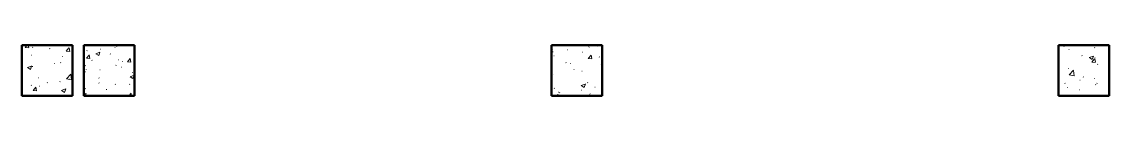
# Model space of a CAD drawing. Header units: millimetres. Extents: x -186019 to 257600, y -73860 to 134785.
# Drawn here: x -104669 to -85369, y 79535 to 80435 of the extents above; entities that cross this region are included whole.
import ezdxf

# ---------------------------------------------------------------- set-up
doc = ezdxf.new("R2010")
doc.units = ezdxf.units.MM
doc.layers.add('S-COLS', color=52, linetype='Continuous', lineweight=13)

# ---------------------------------------------------------------- blocks, each defined once
blk = doc.blocks.new('结构矩形柱 - 结构柱-900 x 900 mm-V42-1F')
at = {"layer": 'S-COLS'}
h = blk.add_hatch(dxfattribs=at)
h.set_pattern_fill('FP_44', color=256, style=0, pattern_type=2)
h.set_pattern_definition([(50, (85819, -79985.2), (728.7365, -63.7558), [76.2, -838.2]), (355, (85819, -79985.2), (-140.9716, 764.2276), [60.96, -670.56]), (100.451, (85879.7, -79990.5), (587.77, 700.4668), [64.76, -712.36]), (46.184, (85819, -79782), (1084.316, -168.171), [114.3, -1257.3]), (96.636, (85909.4, -79796), (949.61, 989.71), [97.14, -1068.54]), (351.184, (85819, -79782), (949.621, 989.701), [91.44, -1005.84]), (21, (85920.6, -79832.8), (606.458, -409.0606), [76.2, -838.2]), (326, (85920.6, -79832.8), (247.2083, 736.753), [60.96, -670.56]), (71.451, (85971.1, -79866.9), (853.6683, 327.6855), [64.76, -712.36]), (37.5, (85819, -79985.2), (12.3547, 338.2201), [6.706, -655.726, 6.706, -674.014, -673.1]), (37.5, (85819, -79985.2), (12.3547, 338.2201), [-1343.152, 6.706, -666.394]), (7.5, (85819, -79985.2), (267.2789, 400.7221), [6.706, -381.406, 6.706, -640.486, -256.54]), (7.5, (85819, -79985.2), (267.2789, 400.7221), [-1035.304, 6.706, -249.834]), (327.5, (85592.42, -79985.2), (542.36333, -22.91534), [6.706, -247.294, 6.706, -1837.334]), (327.5, (85592.42, -79985.2), (542.36333, -22.91534), [-260.706, -785.774, 6.706, -1044.854]), (317.5, (85490.82, -79985.2), (592.517, 101.7071), [6.706, -323.494, 6.706, -519.582, -746.76]), (317.5, (85490.82, -79985.2), (592.517, 101.7071), [-856.488, 6.706, -740.054])])
h.paths.add_polyline_path([(-450, -450), (450, -450), (450, 450), (-450, 450)], flags=0)
at = {"layer": 'S-COLS', "lineweight": 50}
for p, q in [((450, 450), (-450, 450)), ((-450, 450), (-450, -450)), ((450, -450), (450, 450)), ((-450, -450), (450, -450))]:
    blk.add_line(p, q, dxfattribs=at)
blk = doc.blocks.new('结构矩形柱 - 结构柱-900 x 900 mm-V50-1F')
at = {"layer": 'S-COLS'}
h = blk.add_hatch(dxfattribs=at)
h.set_pattern_fill('FP_52', color=256, style=0, pattern_type=2)
h.set_pattern_definition([(50, (94819, -79985.2), (728.7365, -63.7558), [76.2, -838.2]), (355, (94819, -79985.2), (-140.9716, 764.2276), [60.96, -670.56]), (100.451, (94879.7, -79990.5), (587.77, 700.4668), [64.76, -712.36]), (46.184, (94819, -79782), (1084.316, -168.171), [114.3, -1257.3]), (96.636, (94909.4, -79796), (949.61, 989.71), [97.14, -1068.54]), (351.184, (94819, -79782), (949.621, 989.701), [91.44, -1005.84]), (21, (94920.6, -79832.8), (606.458, -409.0606), [76.2, -838.2]), (326, (94920.6, -79832.8), (247.2083, 736.753), [60.96, -670.56]), (71.451, (94971.1, -79866.9), (853.6683, 327.6855), [64.76, -712.36]), (37.5, (94819, -79985.2), (12.3547, 338.2201), [6.706, -655.726, 6.706, -674.014, -673.1]), (37.5, (94819, -79985.2), (12.3547, 338.2201), [-1343.152, 6.706, -666.394]), (7.5, (94819, -79985.2), (267.2789, 400.7221), [6.706, -381.406, 6.706, -640.486, -256.54]), (7.5, (94819, -79985.2), (267.2789, 400.7221), [-1035.304, 6.706, -249.834]), (327.5, (94592.42, -79985.2), (542.36333, -22.91534), [6.706, -247.294, 6.706, -1837.334]), (327.5, (94592.42, -79985.2), (542.36333, -22.91534), [-260.706, -785.774, 6.706, -1044.854]), (317.5, (94490.82, -79985.2), (592.517, 101.7071), [6.706, -323.494, 6.706, -519.582, -746.76]), (317.5, (94490.82, -79985.2), (592.517, 101.7071), [-856.488, 6.706, -740.054])])
h.paths.add_polyline_path([(450, -450), (450, 450), (-450, 450), (-450, -450)], flags=0)
at = {"layer": 'S-COLS', "lineweight": 50}
for p, q in [((450, 450), (-450, 450)), ((-450, 450), (-450, -450)), ((450, -450), (450, 450)), ((-450, -450), (450, -450))]:
    blk.add_line(p, q, dxfattribs=at)
blk = doc.blocks.new('结构矩形柱 - 结构柱-900 x 900 mm-V125-1F')
at = {"layer": 'S-COLS'}
h = blk.add_hatch(dxfattribs=at)
h.set_pattern_fill('FP_127', color=256, style=0, pattern_type=2)
h.set_pattern_definition([(50, (104219, -79985.2), (728.7365, -63.7558), [76.2, -838.2]), (355, (104219, -79985.2), (-140.9716, 764.2276), [60.96, -670.56]), (100.451, (104279.7, -79990.5), (587.77, 700.4668), [64.76, -712.36]), (46.184, (104219, -79782), (1084.316, -168.171), [114.3, -1257.3]), (96.636, (104309.4, -79796), (949.61, 989.71), [97.14, -1068.54]), (351.184, (104219, -79782), (949.621, 989.701), [91.44, -1005.84]), (21, (104320.6, -79832.8), (606.458, -409.0606), [76.2, -838.2]), (326, (104320.6, -79832.8), (247.2083, 736.753), [60.96, -670.56]), (71.451, (104371.1, -79866.9), (853.6683, 327.6855), [64.76, -712.36]), (37.5, (104219, -79985.2), (12.3547, 338.2201), [6.706, -655.726, 6.706, -674.014, -673.1]), (37.5, (104219, -79985.2), (12.3547, 338.2201), [-1343.152, 6.706, -666.394]), (7.5, (104219, -79985.2), (267.2789, 400.7221), [6.706, -381.406, 6.706, -640.486, -256.54]), (7.5, (104219, -79985.2), (267.2789, 400.7221), [-1035.304, 6.706, -249.834]), (327.5, (103992.42, -79985.2), (542.36333, -22.91534), [6.706, -247.294, 6.706, -1837.334]), (327.5, (103992.42, -79985.2), (542.36333, -22.91534), [-260.706, -785.774, 6.706, -1044.854]), (317.5, (103890.82, -79985.2), (592.517, 101.7071), [6.706, -323.494, 6.706, -1266.342]), (317.5, (103890.82, -79985.2), (592.517, 101.7071), [-336.906, -519.582, 6.706, -740.054])])
h.paths.add_polyline_path([(-450, -450), (450, -450), (450, 450), (-450, 450)], flags=0)
at = {"layer": 'S-COLS', "lineweight": 50}
for p, q in [((450, 450), (-450, 450)), ((-450, 450), (-450, -450)), ((450, -450), (450, 450)), ((-450, -450), (450, -450))]:
    blk.add_line(p, q, dxfattribs=at)
blk = doc.blocks.new('结构矩形柱 - 结构柱-900 x 900 mm-V126-1F')
at = {"layer": 'S-COLS'}
h = blk.add_hatch(dxfattribs=at)
h.set_pattern_fill('FP_128', color=256, style=0, pattern_type=2)
h.set_pattern_definition([(50, (103119, -79985.2), (728.7365, -63.7558), [76.2, -838.2]), (355, (103119, -79985.2), (-140.9716, 764.2276), [60.96, -670.56]), (100.451, (103179.7, -79990.5), (587.77, 700.4668), [64.76, -712.36]), (46.184, (103119, -79782), (1084.316, -168.171), [114.3, -1257.3]), (96.636, (103209.4, -79796), (949.61, 989.71), [97.14, -1068.54]), (351.184, (103119, -79782), (949.621, 989.701), [91.44, -1005.84]), (21, (103220.6, -79832.8), (606.458, -409.0606), [76.2, -838.2]), (326, (103220.6, -79832.8), (247.2083, 736.753), [60.96, -670.56]), (71.451, (103271.1, -79866.9), (853.6683, 327.6855), [64.76, -712.36]), (37.5, (103119, -79985.2), (12.3547, 338.2201), [6.706, -655.726, 6.706, -674.014, -673.1]), (37.5, (103119, -79985.2), (12.3547, 338.2201), [-1343.152, 6.706, -666.394]), (7.5, (103119, -79985.2), (267.2789, 400.7221), [6.706, -381.406, 6.706, -640.486, -256.54]), (7.5, (103119, -79985.2), (267.2789, 400.7221), [-1035.304, 6.706, -249.834]), (327.5, (102892.42, -79985.2), (542.36333, -22.91534), [6.706, -247.294, 6.706, -1837.334]), (327.5, (102892.42, -79985.2), (542.36333, -22.91534), [-260.706, -785.774, 6.706, -1044.854]), (317.5, (102790.82, -79985.2), (592.517, 101.7071), [6.706, -323.494, 6.706, -1266.342]), (317.5, (102790.82, -79985.2), (592.517, 101.7071), [-336.906, -519.582, 6.706, -740.054])])
h.paths.add_polyline_path([(450, -450), (450, 450), (-450, 450), (-450, -450)], flags=0)
at = {"layer": 'S-COLS', "lineweight": 50}
for p, q in [((450, 450), (-450, 450)), ((-450, 450), (-450, -450)), ((450, -450), (450, 450)), ((-450, -450), (450, -450))]:
    blk.add_line(p, q, dxfattribs=at)

msp = doc.modelspace()

# ---------------------------------------------------------------- block references
at = {"layer": 'S-COLS'}
for name, p in [('结构矩形柱 - 结构柱-900 x 900 mm-V125-1F', (-104219, 79985)), ('结构矩形柱 - 结构柱-900 x 900 mm-V126-1F', (-103119, 79985)), ('结构矩形柱 - 结构柱-900 x 900 mm-V50-1F', (-94819, 79985)), ('结构矩形柱 - 结构柱-900 x 900 mm-V42-1F', (-85819, 79985))]:
    msp.add_blockref(name, p, dxfattribs=at)

doc.saveas('drawing.dxf')
